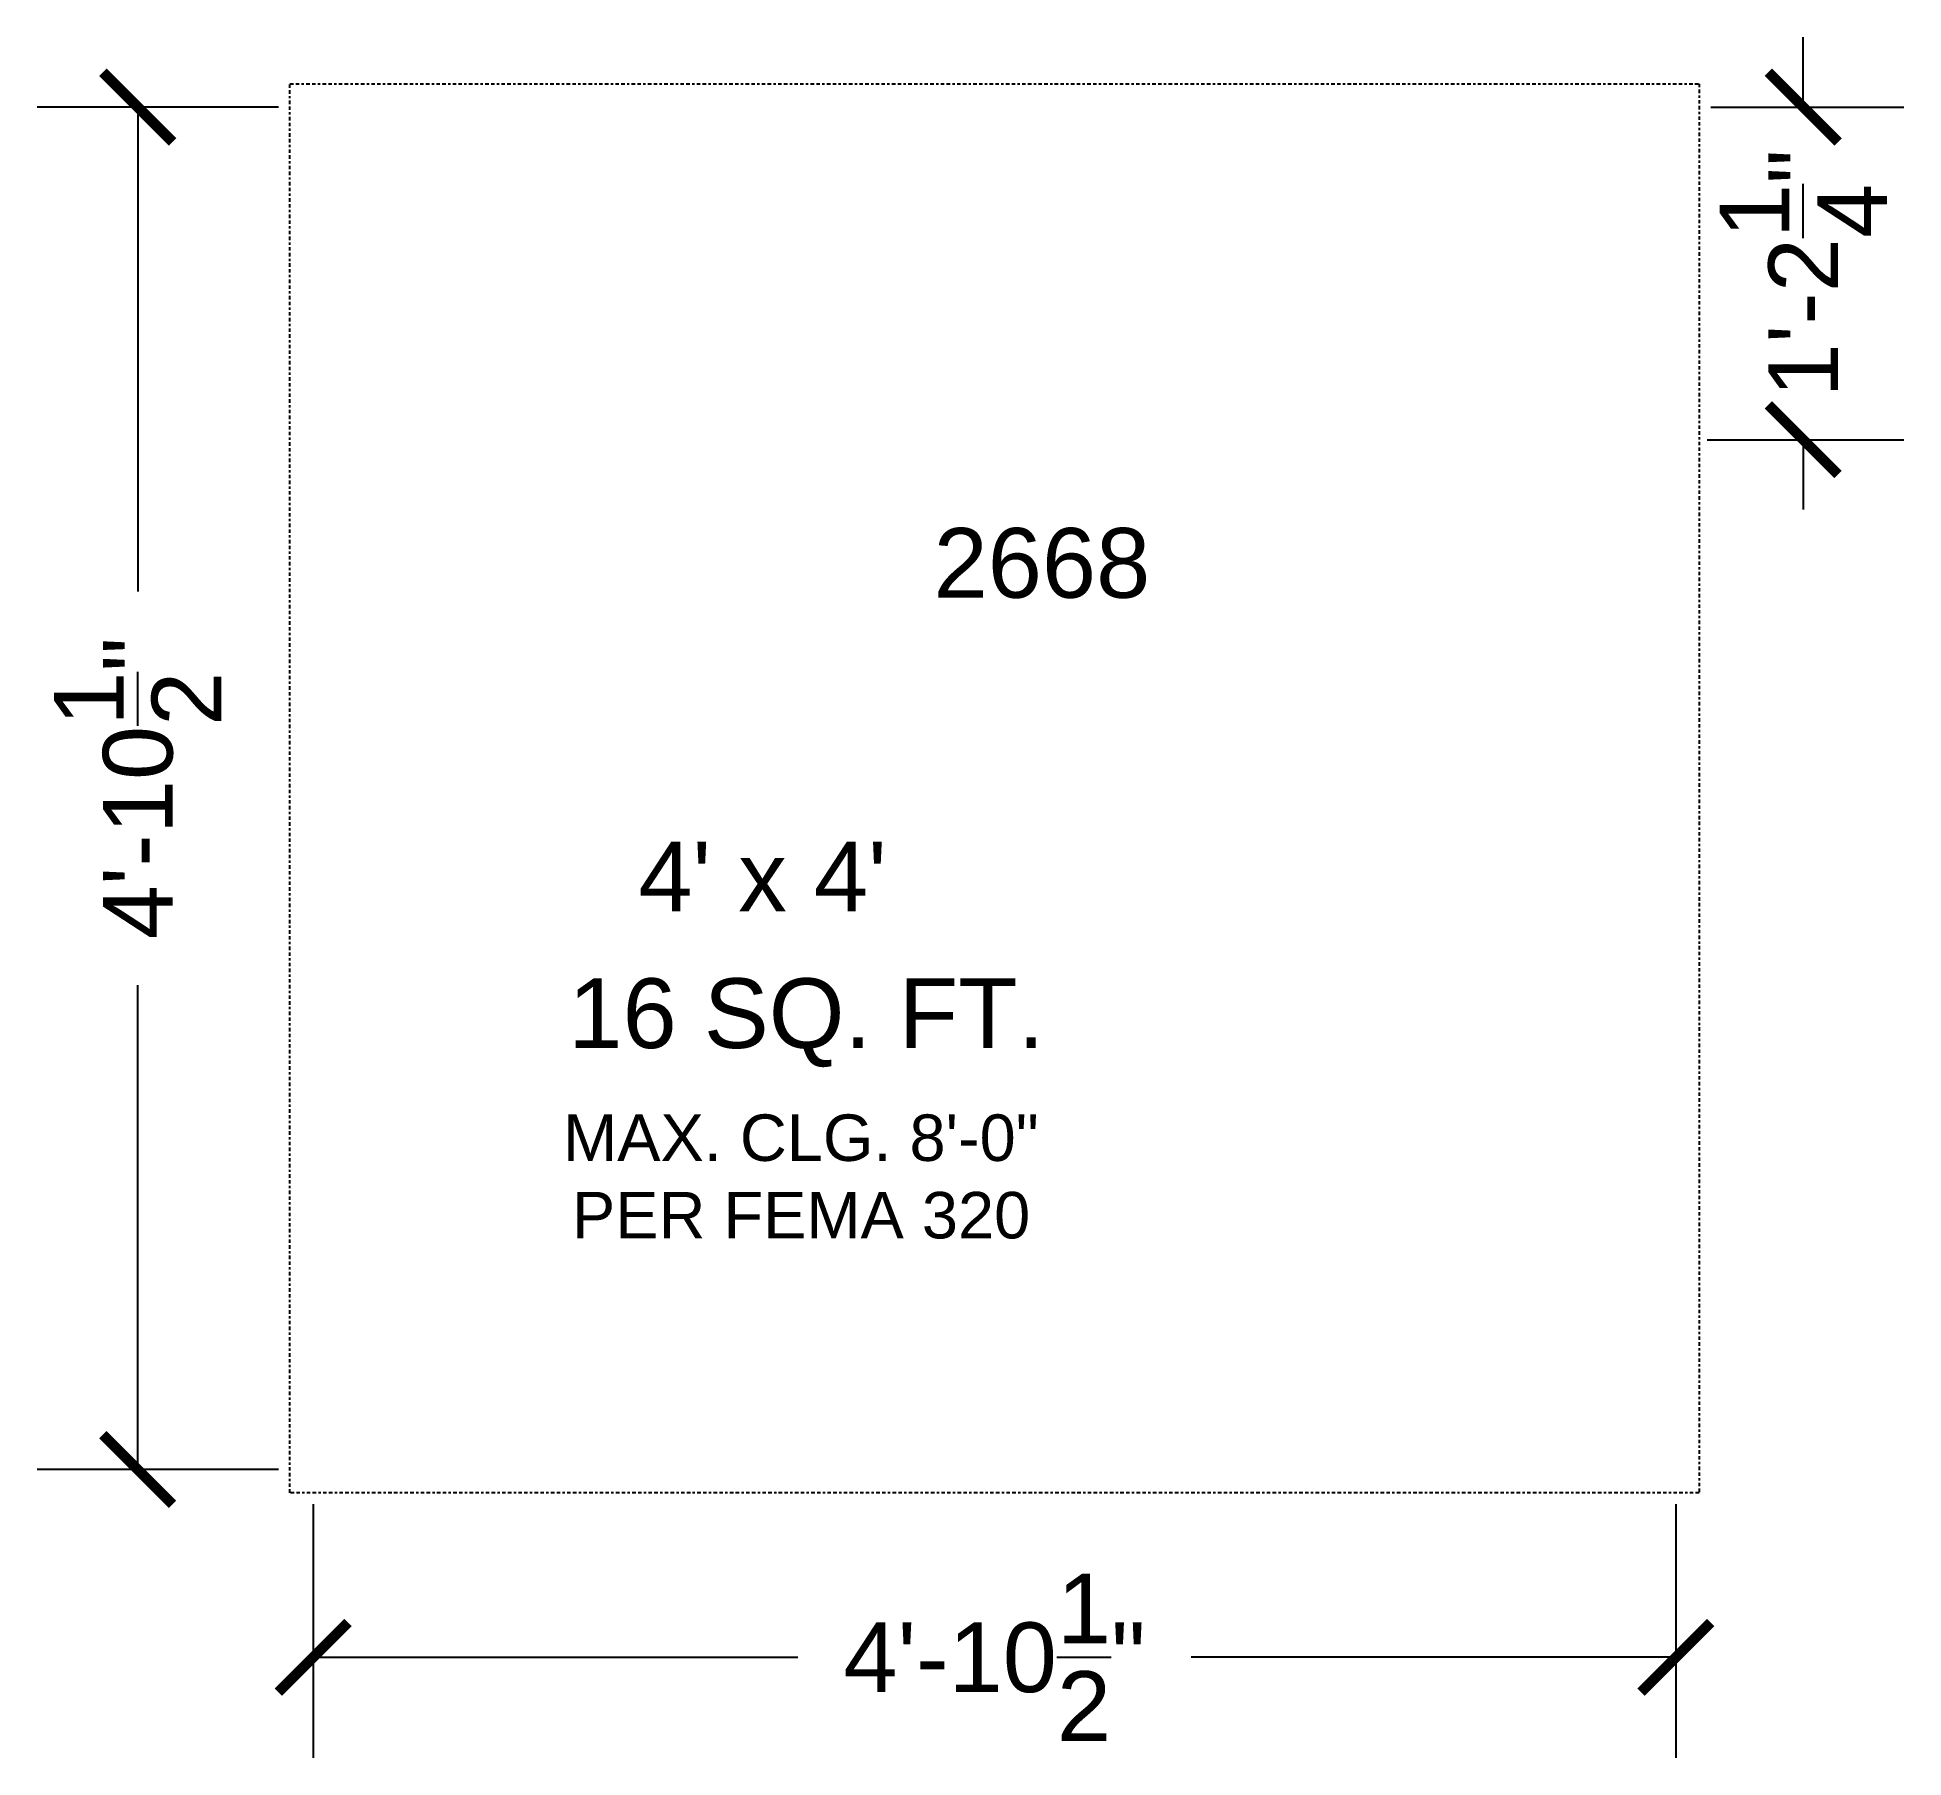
# Model space of a CAD drawing. Header units: inches. Extents: x -9.8 to 70.5, y -11.4 to 62.6.
import ezdxf

# ---------------------------------------------------------------- set-up
doc = ezdxf.new("R2010")
doc.units = ezdxf.units.IN
doc.header["$LTSCALE"] = 12
doc.header["$MEASUREMENT"] = 0
doc.linetypes.add('BORDER2', pattern=[0.875, 0.25, -0.125, 0.25, -0.125, 0, -0.125])
doc.layers.add('DIM', color=3, linetype='Continuous')
doc.layers.add('TEXT', color=7, linetype='Continuous')
doc.styles.add('_ms048_Note', font='arial.ttf', dxfattribs={"height": 6})
doc.styles.get("Standard").update_dxf_attribs({"font": 'arial.ttf'})
doc.dimstyles.get("Standard").update_dxf_attribs({"dimscale": 24, "dimtxt": 0.125, "dimasz": 0.125, "dimexe": 0.18, "dimexo": 0.0625, "dimgap": 0.09, "dimtad": 0, "dimdec": 1, "dimzin": 0, "dimdsep": 46, "dimlunit": 4, "dimtxsty": 'Standard', "dimblk": 'ARCHTICK', "dimcen": 0.09, "dimclrd": 256, "dimclre": 256, "dimadec": 0, "dimazin": 0, "dimtfac": 1, "dimtdec": 1, "dimtofl": 0, "dimtmove": 0, "dimatfit": 3, "dimfxl": 1, "dimtolj": 1, "dimtzin": 0, "dimlwd": -1, "dimlwe": -1, "dimarcsym": 0})

# ---------------------------------------------------------------- blocks, each defined once
blk = doc.blocks.new('_ArchTick')
at = {"color": 0, "linetype": 'ByBlock', "const_width": 0.15}
blk.add_lwpolyline([(-0.5, -0.5), (0.5, 0.5)], dxfattribs=at)
blk = doc.blocks.new('*D4')
at = {"layer": 'DEFPOINTS', "color": 0}
for p in [(2.077, 1), (60.702, 1), (2.077, -7.082)]:
    blk.add_point(p, dxfattribs=at)
at = {"layer": 'DIM'}
for p, q in [((2.077, -0.5), (2.077, -11.402)), ((60.702, -0.5), (60.702, -11.402)), ((2.077, -7.082), (22.923, -7.082)), ((60.702, -7.082), (39.857, -7.082))]:
    blk.add_line(p, q, dxfattribs=at)
at = {"layer": 'DIM', "xscale": 3, "yscale": 3, "zscale": 3, "rotation": 180}
blk.add_blockref('_ArchTick', (2.077, -7.082), dxfattribs=at)
at = {"layer": 'DIM', "xscale": 3, "yscale": 3, "zscale": 3}
blk.add_blockref('_ArchTick', (60.702, -7.082), dxfattribs=at)
at = {"layer": 'DIM', "color": 0, "insert": (31.39, -7.082), "char_height": 3, "attachment_point": 5}
blk.add_mtext('\\A1;4\'-10{\\H1.000000x;\\S1/2;}"', dxfattribs=at)
blk = doc.blocks.new('*D5')
at = {"layer": 'DEFPOINTS', "color": 0}
for p in [(-5.474, 59.625), (2.077, 59.625), (2.077, 1)]:
    blk.add_point(p, dxfattribs=at)
at = {"layer": 'DIM'}
for p, q in [((0.577, 59.625), (-9.794, 59.625)), ((-5.474, 59.625), (-5.474, 38.779)), ((-5.474, 1), (-5.474, 21.846)), ((0.577, 1), (-9.794, 1))]:
    blk.add_line(p, q, dxfattribs=at)
at = {"layer": 'DIM', "xscale": 3, "yscale": 3, "zscale": 3}
for p, rotation in [((-5.474, 59.625), 90), ((-5.474, 1), 270)]:
    blk.add_blockref('_ArchTick', p, dxfattribs=dict(at, rotation=rotation))
at = {"layer": 'DIM', "color": 0, "insert": (-5.474, 30.312), "char_height": 3, "attachment_point": 5, "rotation": 90}
blk.add_mtext('\\A1;4\'-10{\\H1.000000x;\\S1/2;}"', dxfattribs=at)
blk = doc.blocks.new('*D6')
at = {"layer": 'DEFPOINTS', "color": 0}
for p in [(60.702, 59.625), (60.546, 45.312), (66.185, 45.312)]:
    blk.add_point(p, dxfattribs=at)
at = {"layer": 'DIM'}
for p, q in [((66.185, 59.625), (66.185, 62.625)), ((62.202, 59.625), (70.505, 59.625)), ((62.046, 45.312), (70.505, 45.312)), ((66.185, 45.312), (66.185, 42.312))]:
    blk.add_line(p, q, dxfattribs=at)
at = {"layer": 'DIM', "xscale": 3, "yscale": 3, "zscale": 3}
for p, rotation in [((66.185, 59.625), 270), ((66.185, 45.312), 90)]:
    blk.add_blockref('_ArchTick', p, dxfattribs=dict(at, rotation=rotation))
at = {"layer": 'DIM', "color": 0, "insert": (66.185, 52.469), "char_height": 3, "attachment_point": 5, "rotation": 90}
blk.add_mtext('\\A1;1\'-2{\\H1.000000x;\\S1/4;}"', dxfattribs=at)

msp = doc.modelspace()

# ---------------------------------------------------------------- linework, layer by layer
at = {"layer": 'DEFPOINTS', "color": 8, "linetype": 'BORDER2', "ltscale": 0.05}
msp.add_lwpolyline([(1.077, 60.625), (61.702, 60.625), (61.702, 0), (1.077, 0)], close=True, dxfattribs=at)

# ---------------------------------------------------------------- texts
at = {"layer": 'TEXT', "width": 48, "attachment_point": 1, "style": '_ms048_Note'}
for s, insert, char_height in [('\\pi19.492;2668', (9.275, 41.51), 3), ("\\pi18.782;4' x 4'", (-2.718, 28.013), 3), ('\\pi14.163;16 SQ. FT.', (-1.107, 22.133), 3), ('\\pi13.935;MAX. CLG. 8\'-0"\\P\\pi14.314;PER FEMA 320', (-1.107, 16.276), 2)]:
    msp.add_mtext(s, dxfattribs=dict(at, insert=insert, char_height=char_height))

# ---------------------------------------------------------------- dimensions: what is measured, and where the dimension line sits
at = {"layer": 'DIM'}
dim = msp.add_linear_dim(base=(66.185, 45.312), p1=(60.702, 59.625), p2=(60.546, 45.312), angle=90, dimstyle='Standard', override={"dimdec": 2}, dxfattribs=at)
dim.commit()
dim.dimension.update_dxf_attribs({"geometry": '*D6', "text_midpoint": (66.185, 52.469)})
dim = msp.add_linear_dim(base=(-5.474, 59.625), p1=(2.077, 1), p2=(2.077, 59.625), angle=90, dimstyle='Standard', dxfattribs=at)
dim.commit()
dim.dimension.update_dxf_attribs({"geometry": '*D5', "text_midpoint": (-5.474, 30.312)})
dim = msp.add_linear_dim(base=(2.077, -7.082), p1=(60.702, 1), p2=(2.077, 1), dimstyle='Standard', override={"dimtxt": 0.125, "dimasz": 0.125}, dxfattribs=at)
dim.commit()
dim.dimension.update_dxf_attribs({"geometry": '*D4', "text_midpoint": (31.39, -7.082)})

doc.saveas('drawing.dxf')
